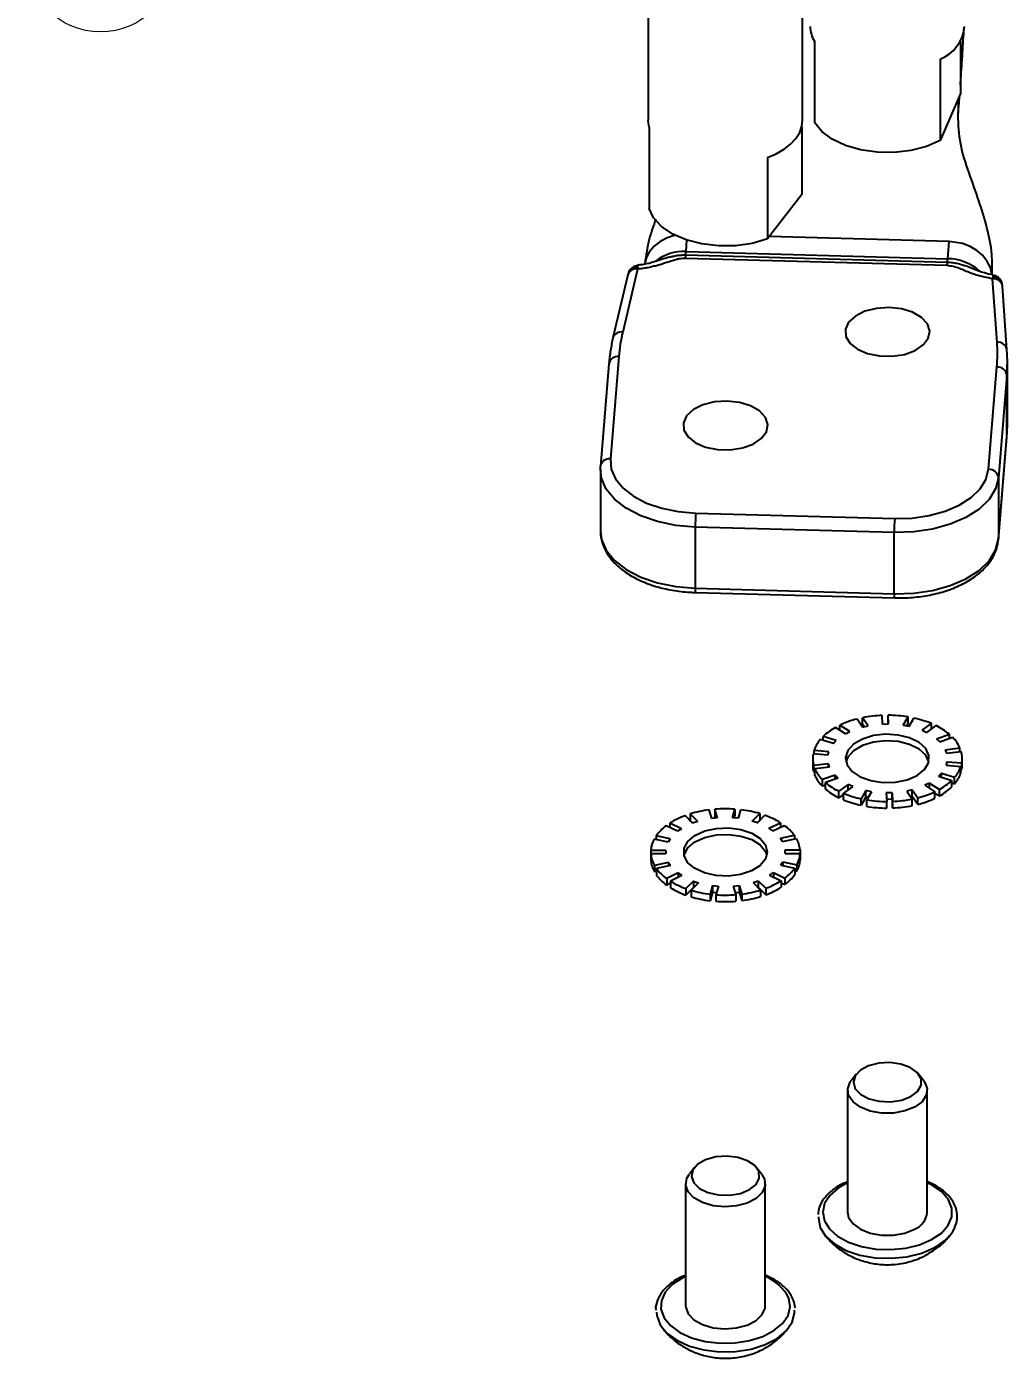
# Model space of a CAD drawing. Header units: millimetres. Extents: x 97 to 346, y 17 to 285.
# Drawn here: x 97.2 to 162.8, y 55.1 to 144.2 of the extents above; entities that cross this region are included whole.
import ezdxf

# ---------------------------------------------------------------- set-up
doc = ezdxf.new("R2010")
doc.units = ezdxf.units.MM
doc.styles.add('SLDTEXTSTYLE0', font='TXT', dxfattribs={"width": 0.75})

# ---------------------------------------------------------------- blocks, each defined once
blk = doc.blocks.new('SW_NOTE_0_8')
at = {"color": 0, "linetype": 'Continuous', "lineweight": 18}
blk.add_circle((-4.835, -1.025), 4.943, dxfattribs=at)
at = {"color": 0, "linetype": 'Continuous', "lineweight": 18, "insert": (-4.871, 0.786), "char_height": 3.5, "attachment_point": 2, "style": 'SLDTEXTSTYLE0'}
blk.add_mtext('4', dxfattribs=at)

msp = doc.modelspace()

# ---------------------------------------------------------------- linework, layer by layer
at = {"color": 7, "linetype": 'Continuous', "lineweight": 25}
for p, q in [((138.786, 157.581), (138.786, 137.98)), ((149.119, 137.98), (149.119, 153.088)), ((149.909, 143.268), (149.909, 137.824)), ((159.68, 143.268), (159.68, 139.766)), ((158.318, 142.057), (158.318, 136.614)), ((159.68, 139.766), (158.318, 136.614)), ((138.848, 137.519), (138.848, 132.076)), ((149.057, 137.519), (149.057, 132.996)), ((146.758, 135.475), (146.758, 130.031)), ((149.057, 132.996), (146.758, 130.031)), ((140.52, 130.254), (140.01, 130.086)), ((139.187, 129.549), (138.856, 129.15)), ((139.56, 129.846), (139.187, 129.549)), ((140.01, 130.086), (139.56, 129.846)), ((158.829, 128.713), (158.923, 129.866)), ((159.814, 129.726), (158.923, 129.866)), ((160.324, 129.531), (159.814, 129.726)), ((160.774, 129.266), (160.324, 129.531)), ((161.147, 128.948), (160.774, 129.266)), ((138.652, 128.748), (138.541, 128.288)), ((138.856, 129.15), (138.652, 128.748)), ((158.771, 128.252), (141.258, 128.731)), ((141.287, 128.961), (158.8, 128.482)), ((141.316, 129.192), (158.829, 128.713)), ((161.478, 128.531), (161.147, 128.948)), ((161.682, 128.117), (161.478, 128.531)), ((137.413, 127.622), (136.424, 123.408)), ((138.062, 128.014), (137.073, 123.8)), ((138.122, 128.271), (138.12, 128.27)), ((161.793, 127.652), (161.682, 128.117)), ((161.836, 127.364), (161.853, 127.454)), ((162.13, 123.114), (161.836, 127.364)), ((162.795, 122.616), (162.501, 126.865)), ((136.814, 122.161), (136.252, 115.312)), ((162.796, 122.585), (162.795, 122.616)), ((136.15, 121.672), (135.587, 114.822)), ((161.557, 114.62), (162.119, 121.469)), ((162.822, 117.718), (162.822, 121.817)), ((162.785, 120.906), (162.223, 114.057)), ((162.785, 116.807), (162.785, 120.906)), ((162.221, 109.922), (162.784, 116.771)), ((162.223, 109.958), (162.785, 116.807)), ((162.784, 116.771), (162.785, 116.807)), ((135.578, 114.606), (135.586, 114.786)), ((135.578, 114.604), (135.578, 110.505)), ((135.586, 114.786), (135.587, 114.822)), ((162.223, 114.057), (162.223, 109.958)), ((141.961, 111.688), (155.279, 111.324)), ((155.248, 110.395), (141.929, 110.759)), ((141.929, 110.759), (141.929, 106.66)), ((155.248, 106.296), (155.248, 110.395)), ((162.221, 109.922), (162.223, 109.958)), ((141.929, 106.66), (155.248, 106.296)), ((141.943, 106.378), (155.261, 106.014)), ((154.475, 97.577), (154.445, 98.154)), ((154.875, 97.584), (154.845, 98.161)), ((154.845, 97.726), (154.845, 98.161)), ((155.858, 97.501), (156.172, 98.05)), ((156.172, 97.614), (156.172, 98.05)), ((151.987, 96.919), (151.321, 97.351)), ((152.285, 97.073), (151.619, 97.504)), ((151.619, 97.157), (151.619, 97.504)), ((153.131, 97.375), (152.76, 97.912)), ((153.131, 97.375), (153.502, 97.46)), ((153.502, 97.46), (153.132, 97.997)), ((153.132, 97.561), (153.132, 97.997)), ((153.243, 97.4), (153.132, 97.561)), ((154.475, 97.577), (154.875, 97.584)), ((154.852, 97.583), (154.845, 97.726)), ((155.858, 97.501), (156.238, 97.428)), ((156.083, 97.458), (156.172, 97.614)), ((156.238, 97.428), (156.552, 97.977)), ((157.113, 97.157), (157.733, 97.61)), ((157.113, 97.157), (157.427, 97.014)), ((157.427, 97.014), (158.047, 97.467)), ((157.733, 97.238), (157.733, 97.61)), ((151.182, 96.266), (150.3, 96.54)), ((151.371, 96.469), (150.49, 96.743)), ((150.49, 96.481), (150.49, 96.743)), ((151.182, 96.266), (151.371, 96.469)), ((151.987, 96.919), (152.285, 97.073)), ((158.088, 96.586), (158.939, 96.889)), ((158.088, 96.586), (158.298, 96.389)), ((158.298, 96.389), (159.15, 96.693)), ((158.939, 96.618), (158.939, 96.889)), ((150.812, 95.493), (149.822, 95.576)), ((150.87, 95.721), (149.88, 95.805)), ((149.88, 95.571), (149.88, 95.805)), ((150.812, 95.493), (150.87, 95.721)), ((158.666, 95.856), (159.646, 95.974)), ((158.666, 95.856), (158.747, 95.63)), ((158.747, 95.63), (159.727, 95.748)), ((159.646, 95.738), (159.646, 95.974)), ((149.795, 95.275), (149.795, 94.839)), ((150.842, 94.92), (149.862, 94.802)), ((149.862, 94.367), (149.862, 94.802)), ((150.924, 94.693), (149.943, 94.576)), ((149.943, 94.141), (149.943, 94.576)), ((150.924, 94.693), (150.842, 94.92)), ((150.842, 94.684), (150.842, 94.92)), ((158.777, 95.057), (158.719, 94.828)), ((158.719, 94.828), (159.71, 94.745)), ((158.777, 95.057), (159.767, 94.974)), ((158.777, 94.824), (158.777, 95.057)), ((159.71, 94.31), (159.71, 94.745)), ((159.71, 94.543), (159.767, 94.538)), ((159.767, 94.538), (159.767, 94.974)), ((159.795, 94.839), (159.795, 95.275)), ((149.943, 94.376), (149.862, 94.367)), ((151.291, 94.161), (150.44, 93.857)), ((150.44, 93.421), (150.44, 93.857)), ((151.501, 93.964), (150.65, 93.66)), ((150.65, 93.225), (150.65, 93.66)), ((151.501, 93.964), (151.291, 94.161)), ((151.291, 93.889), (151.291, 94.161)), ((157.602, 93.63), (157.304, 93.477)), ((157.602, 93.63), (158.269, 93.199)), ((157.602, 93.283), (157.602, 93.63)), ((158.407, 94.284), (158.218, 94.08)), ((158.218, 94.08), (159.099, 93.807)), ((158.407, 94.284), (159.289, 94.01)), ((158.407, 94.022), (158.407, 94.284)), ((159.099, 93.371), (159.099, 93.807)), ((159.099, 93.633), (159.289, 93.575)), ((159.289, 93.575), (159.289, 94.01)), ((150.65, 93.496), (150.44, 93.421)), ((152.163, 93.536), (151.542, 93.082)), ((151.542, 92.647), (151.542, 93.082)), ((151.856, 92.877), (151.542, 92.647)), ((152.477, 93.393), (151.856, 92.939)), ((151.856, 92.504), (151.856, 92.939)), ((152.477, 93.393), (152.163, 93.536)), ((152.163, 93.163), (152.163, 93.536)), ((153.352, 93.121), (153.038, 92.573)), ((153.352, 92.686), (153.038, 92.137)), ((153.731, 93.049), (153.352, 93.121)), ((153.352, 92.686), (153.352, 93.121)), ((153.507, 92.656), (153.352, 92.686)), ((153.731, 93.049), (153.417, 92.5)), ((155.114, 92.973), (154.714, 92.966)), ((154.714, 92.966), (154.745, 92.389)), ((155.114, 92.973), (155.144, 92.395)), ((155.114, 92.538), (155.114, 92.973)), ((156.459, 93.175), (156.087, 93.09)), ((156.087, 93.09), (156.458, 92.553)), ((156.459, 92.74), (156.346, 92.714)), ((156.459, 93.175), (156.829, 92.638)), ((156.459, 92.74), (156.459, 93.175)), ((156.459, 92.74), (156.829, 92.203)), ((157.304, 93.477), (157.97, 93.045)), ((157.97, 92.61), (157.97, 93.045)), ((157.97, 92.957), (158.269, 92.763)), ((158.269, 92.763), (158.269, 93.199)), ((143.034, 91.263), (142.853, 91.832)), ((143.427, 91.305), (143.246, 91.873)), ((143.246, 91.873), (143.246, 91.438)), ((144.421, 91.309), (144.587, 91.879)), ((144.587, 91.879), (144.587, 91.443)), ((144.815, 91.271), (144.982, 91.84)), ((153.038, 92.137), (153.038, 92.573)), ((153.417, 92.065), (153.417, 92.5)), ((155.114, 92.538), (154.737, 92.531)), ((154.745, 91.953), (154.745, 92.389)), ((155.114, 92.538), (155.144, 91.96)), ((155.144, 91.96), (155.144, 92.395)), ((156.458, 92.117), (156.458, 92.553)), ((156.829, 92.203), (156.829, 92.638)), ((141.001, 90.574), (140.23, 90.943)), ((140.23, 90.943), (140.23, 90.643)), ((141.758, 90.946), (141.251, 91.445)), ((142.103, 91.063), (141.596, 91.562)), ((141.596, 91.562), (141.596, 91.126)), ((141.773, 90.952), (141.596, 91.126)), ((142.103, 91.063), (141.758, 90.946)), ((143.427, 91.305), (143.034, 91.263)), ((143.293, 91.291), (143.246, 91.438)), ((144.815, 91.271), (144.421, 91.309)), ((144.545, 91.297), (144.587, 91.443)), ((145.751, 91.078), (146.245, 91.581)), ((146.099, 90.964), (145.751, 91.078)), ((146.075, 90.972), (146.245, 91.145)), ((146.099, 90.964), (146.593, 91.467)), ((146.245, 91.581), (146.245, 91.145)), ((146.865, 90.599), (147.627, 90.973)), ((147.627, 90.973), (147.627, 90.67)), ((140.256, 89.898), (139.313, 90.092)), ((139.313, 90.092), (139.313, 89.846)), ((140.746, 90.397), (139.975, 90.765)), ((141.001, 90.574), (140.746, 90.397)), ((147.124, 90.423), (146.865, 90.599)), ((147.124, 90.423), (147.886, 90.797)), ((147.627, 89.928), (148.565, 90.13)), ((148.565, 90.13), (148.565, 89.883)), ((139.956, 89.115), (138.955, 89.111)), ((138.955, 89.111), (138.955, 88.675)), ((140.122, 89.68), (139.178, 89.874)), ((139.956, 89.115), (139.959, 88.884)), ((139.956, 89.115), (139.956, 88.884)), ((140.256, 89.898), (140.122, 89.68)), ((147.766, 89.712), (147.627, 89.928)), ((147.766, 89.712), (148.704, 89.913)), ((147.946, 89.148), (148.947, 89.152)), ((147.949, 88.917), (147.946, 89.148)), ((148.947, 89.152), (148.947, 88.921)), ((138.958, 88.675), (138.955, 88.675)), ((139.959, 88.884), (138.958, 88.88)), ((138.958, 88.88), (138.958, 88.444)), ((140.138, 88.32), (139.2, 88.118)), ((140.138, 88.32), (140.278, 88.103)), ((140.138, 88.32), (140.138, 88.073)), ((147.649, 88.134), (147.783, 88.351)), ((147.783, 88.351), (148.726, 88.157)), ((147.783, 88.351), (147.783, 88.106)), ((147.949, 88.917), (148.95, 88.921)), ((148.95, 88.921), (148.95, 88.485)), ((139.2, 88.118), (139.2, 87.683)), ((139.34, 87.713), (139.2, 87.683)), ((140.278, 88.103), (139.34, 87.902)), ((139.34, 87.902), (139.34, 87.466)), ((140.781, 87.609), (140.019, 87.234)), ((141.04, 87.433), (140.278, 87.058)), ((140.781, 87.609), (141.04, 87.433)), ((140.781, 87.609), (140.781, 87.305)), ((146.903, 87.457), (147.158, 87.635)), ((146.903, 87.457), (147.675, 87.089)), ((147.158, 87.635), (147.93, 87.267)), ((147.158, 87.635), (147.158, 87.335)), ((147.649, 88.134), (148.592, 87.94)), ((148.592, 87.94), (148.592, 87.504)), ((148.592, 87.75), (148.726, 87.722)), ((148.726, 88.157), (148.726, 87.722)), ((140.019, 87.234), (140.019, 86.799)), ((140.278, 86.926), (140.019, 86.799)), ((140.278, 87.058), (140.278, 86.623)), ((141.806, 87.067), (141.311, 86.565)), ((141.806, 86.632), (141.311, 86.129)), ((141.311, 86.565), (141.311, 86.129)), ((142.154, 86.953), (141.659, 86.451)), ((141.659, 86.451), (141.659, 86.015)), ((141.806, 87.067), (142.154, 86.953)), ((141.806, 87.067), (141.806, 86.632)), ((141.806, 86.632), (141.83, 86.624)), ((143.09, 86.761), (142.923, 86.191)), ((143.09, 86.761), (143.484, 86.722)), ((143.09, 86.761), (143.09, 86.325)), ((143.484, 86.722), (143.317, 86.153)), ((144.477, 86.727), (144.871, 86.768)), ((144.477, 86.727), (144.658, 86.158)), ((144.871, 86.768), (145.052, 86.2)), ((144.871, 86.768), (144.871, 86.333)), ((145.802, 86.968), (146.147, 87.085)), ((145.802, 86.968), (146.309, 86.47)), ((146.131, 86.644), (146.147, 86.65)), ((146.147, 87.085), (146.654, 86.587)), ((146.147, 87.085), (146.147, 86.65)), ((146.147, 86.65), (146.654, 86.151)), ((146.309, 86.47), (146.309, 86.034)), ((146.654, 86.587), (146.654, 86.151)), ((147.675, 87.089), (147.675, 86.653)), ((147.675, 86.953), (147.93, 86.831)), ((147.93, 87.267), (147.93, 86.831)), ((143.09, 86.325), (142.923, 85.756)), ((142.923, 86.191), (142.923, 85.756)), ((143.09, 86.325), (143.36, 86.299)), ((143.317, 86.153), (143.317, 85.717)), ((144.612, 86.305), (144.871, 86.333)), ((144.658, 86.158), (144.658, 85.723)), ((144.871, 86.333), (145.052, 85.764)), ((145.052, 86.2), (145.052, 85.764)), ((152.712, 74.151), (152.36, 73.697)), ((157.229, 73.697), (156.878, 74.151)), ((152.128, 73.069), (152.128, 64.904)), ((157.461, 64.904), (157.461, 73.069)), ((141.869, 67.892), (141.518, 67.438)), ((146.387, 67.438), (146.035, 67.892)), ((141.286, 66.81), (141.286, 58.644)), ((146.619, 58.644), (146.619, 66.81))]:
    msp.add_line(p, q, dxfattribs=at)
at = {"color": 8, "linetype": 'Continuous', "lineweight": 25}
for p, q in [((158.923, 129.866), (146.885, 130.195)), ((141.316, 129.192), (141.378, 129.95)), ((157.95, 62.544), (158.216, 62.7))]:
    msp.add_line(p, q, dxfattribs=at)
at = {"color": 8, "linetype": 'Continuous', "lineweight": 25, "flags": 128}
for points in [[(159.532, 138.348), (159.551, 138.803), (159.52, 139.395)], [(141.929, 110.759), (140.636, 110.869), (139.405, 111.122), (138.283, 111.508), (137.313, 112.014), (136.533, 112.619), (135.972, 113.301), (135.652, 114.032), (135.578, 114.606)], [(135.578, 110.505), (135.652, 109.933), (135.972, 109.202), (136.533, 108.52), (137.313, 107.915), (138.283, 107.409), (139.405, 107.023), (140.636, 106.77), (141.929, 106.66)], [(152.128, 66.875), (151.487, 66.52), (150.931, 66.036), (150.583, 65.491), (150.461, 64.915), (150.574, 64.337), (150.914, 63.791), (151.463, 63.304), (152.192, 62.904), (153.061, 62.611), (154.023, 62.442), (155.028, 62.406), (156.019, 62.504), (156.945, 62.732), (157.755, 63.076), (157.755, 63.076)], [(157.755, 63.076), (158.405, 63.52), (158.86, 64.038), (159.096, 64.602), (159.101, 65.183), (158.873, 65.749), (158.425, 66.269), (157.782, 66.716), (157.461, 66.875)], [(141.286, 60.616), (141.062, 60.508), (140.395, 60.073), (139.92, 59.561), (139.663, 58.999), (139.637, 58.419), (139.843, 57.85), (140.271, 57.325), (140.898, 56.87), (141.689, 56.511), (142.602, 56.267), (143.588, 56.152), (144.594, 56.17), (145.565, 56.322), (146.449, 56.6), (147.198, 56.987), (147.773, 57.464), (148.141, 58.004), (148.284, 58.579), (148.193, 59.158), (148.193, 59.158)]]:
    msp.add_lwpolyline(points, dxfattribs=at)
at = {"color": 7, "linetype": 'Continuous', "lineweight": 25, "flags": 128}
for points in [[(138.848, 137.519), (138.786, 137.947), (138.786, 137.98)], [(146.758, 135.475), (147.351, 135.733), (147.874, 136.038), (148.316, 136.383), (148.668, 136.761), (148.922, 137.164), (149.073, 137.584), (149.119, 137.98)], [(158.318, 136.614), (157.404, 136.221), (156.363, 135.953), (155.245, 135.824), (154.105, 135.839), (152.999, 135.998), (151.98, 136.294), (151.099, 136.711), (150.397, 137.229), (149.909, 137.824)], [(146.758, 130.031), (145.738, 129.737), (144.631, 129.579), (143.492, 129.565), (142.374, 129.696), (141.334, 129.965), (140.421, 130.359), (139.68, 130.859), (139.147, 131.441), (138.848, 132.076)], [(152.791, 122.652), (153.471, 122.363), (154.268, 122.202), (155.112, 122.184), (155.928, 122.31), (156.643, 122.569), (157.194, 122.939), (157.531, 123.386), (157.626, 123.87), (157.469, 124.349), (157.074, 124.78), (156.477, 125.125), (155.73, 125.353), (154.901, 125.443), (154.061, 125.389), (153.287, 125.194), (152.647, 124.876), (152.198, 124.463), (151.979, 123.992), (152.011, 123.505), (152.29, 123.045), (152.791, 122.652)], [(141.949, 116.393), (142.628, 116.104), (143.426, 115.943), (144.27, 115.924), (145.085, 116.051), (145.8, 116.31), (146.351, 116.68), (146.689, 117.126), (146.784, 117.611), (146.627, 118.09), (146.232, 118.521), (145.635, 118.866), (144.888, 119.094), (144.058, 119.184), (143.219, 119.13), (142.445, 118.935), (141.805, 118.617), (141.355, 118.204), (141.137, 117.733), (141.168, 117.246), (141.447, 116.785), (141.949, 116.393)], [(136.252, 115.312), (136.312, 114.634), (136.599, 113.975), (137.104, 113.362), (137.806, 112.817), (138.679, 112.362), (139.689, 112.014), (140.797, 111.787), (141.961, 111.688)], [(162.223, 114.057), (162.033, 113.31), (161.595, 112.6), (160.925, 111.952), (160.049, 111.392), (159.001, 110.942), (157.82, 110.618), (156.553, 110.433), (155.248, 110.395)], [(155.279, 111.324), (156.454, 111.358), (157.595, 111.524), (158.657, 111.816), (159.601, 112.221), (160.389, 112.725), (160.992, 113.308), (161.386, 113.948), (161.557, 114.62)], [(155.248, 106.296), (156.553, 106.334), (157.82, 106.519), (159.001, 106.843), (160.049, 107.293), (160.925, 107.853), (161.595, 108.501), (162.033, 109.211), (162.223, 109.958)], [(153.688, 93.79), (154.495, 93.668), (155.329, 93.688), (156.115, 93.85), (156.785, 94.138), (157.277, 94.527), (157.548, 94.982), (157.575, 95.464), (157.355, 95.929), (156.908, 96.335), (156.272, 96.648), (155.506, 96.838), (154.676, 96.89), (153.856, 96.798), (153.121, 96.571), (152.533, 96.228), (152.147, 95.801), (151.996, 95.327), (152.094, 94.849), (152.431, 94.408), (152.979, 94.044), (153.688, 93.79)], [(157.569, 95.057), (157.355, 95.493), (156.908, 95.9), (156.272, 96.212), (155.506, 96.403), (154.676, 96.454), (153.856, 96.362), (153.121, 96.135), (152.533, 95.793), (152.147, 95.366), (152.02, 95.057)], [(141.178, 88.798), (141.186, 88.83), (141.436, 89.289), (141.91, 89.686), (142.565, 89.984), (143.344, 90.158), (144.176, 90.191), (144.989, 90.082), (145.71, 89.839), (146.274, 89.484), (146.632, 89.048), (146.727, 88.798)], [(146.257, 88.098), (145.686, 87.747), (144.961, 87.508), (144.147, 87.403), (143.315, 87.442), (142.539, 87.62), (141.89, 87.923), (141.423, 88.322), (141.181, 88.783), (141.186, 89.265), (141.436, 89.725), (141.91, 90.121), (142.565, 90.42), (143.344, 90.593), (144.176, 90.627), (144.989, 90.517), (145.71, 90.274), (146.274, 89.919), (146.632, 89.484), (146.752, 89.007), (146.623, 88.531), (146.257, 88.098)], [(156.353, 72.651), (156.81, 72.996), (157.048, 73.407), (157.042, 73.84), (156.793, 74.249), (156.327, 74.589), (155.695, 74.824), (154.965, 74.927), (154.217, 74.888), (153.532, 74.71), (152.983, 74.414), (152.631, 74.031), (152.513, 73.603), (152.642, 73.176), (153.005, 72.796), (153.562, 72.505), (154.252, 72.334), (155.001, 72.302), (155.728, 72.411), (156.353, 72.651)], [(156.616, 71.945), (155.961, 71.685), (155.202, 71.548), (154.408, 71.546), (153.647, 71.679), (152.989, 71.936), (152.49, 72.294), (152.197, 72.721), (152.135, 73.178), (152.308, 73.626), (152.36, 73.697)], [(157.229, 73.697), (157.273, 73.637), (157.453, 73.19), (157.397, 72.732), (157.109, 72.305), (156.616, 71.945)], [(146.186, 67.625), (145.912, 68.028), (145.427, 68.359), (144.782, 68.581), (144.047, 68.67), (143.301, 68.617), (142.626, 68.426), (142.095, 68.12), (141.765, 67.73), (141.673, 67.3), (141.827, 66.875), (142.211, 66.503), (142.784, 66.223), (143.484, 66.065), (144.235, 66.047), (144.954, 66.171), (145.566, 66.423), (146.002, 66.776), (146.217, 67.191), (146.186, 67.625)], [(146.387, 67.438), (146.562, 67.126), (146.608, 66.668), (146.417, 66.222), (146.007, 65.829), (145.415, 65.523), (144.693, 65.331), (143.905, 65.271), (143.121, 65.347), (142.411, 65.553), (141.838, 65.872), (141.453, 66.273), (141.29, 66.722), (141.363, 67.179), (141.518, 67.438)], [(150.179, 64.595), (150.175, 64.503), (150.295, 63.888), (150.658, 63.305), (151.243, 62.786), (152.02, 62.36), (152.946, 62.048), (153.973, 61.867), (155.043, 61.829), (156.1, 61.934), (157.087, 62.176), (157.95, 62.544)], [(152.128, 64.904), (152.197, 64.555), (152.49, 64.129), (152.989, 63.771), (153.647, 63.514), (154.408, 63.38), (155.202, 63.382), (155.961, 63.519), (156.616, 63.779)], [(158.216, 62.7), (158.643, 63.016), (158.974, 63.356)], [(139.333, 58.222), (139.352, 57.992), (139.572, 57.386), (140.028, 56.826), (140.696, 56.341), (141.539, 55.958), (142.513, 55.699), (143.564, 55.575), (144.636, 55.595), (145.671, 55.757), (146.613, 56.053), (147.412, 56.466), (148.025, 56.974), (148.418, 57.55), (148.57, 58.163), (148.567, 58.351)], [(141.286, 58.644), (141.29, 58.557), (141.453, 58.108), (141.838, 57.706), (142.411, 57.388), (143.121, 57.182), (143.905, 57.105), (144.693, 57.166), (145.415, 57.357), (146.007, 57.663), (146.417, 58.057), (146.608, 58.502), (146.619, 58.644)]]:
    msp.add_lwpolyline(points, dxfattribs=at)
at = {"color": 7, "linetype": 'Continuous', "lineweight": 25}
for centre, radius, start, end in [((151.491, 144.252), 1.863, 180.42511, 211.89549), ((157.315, 144.522), 2.661, 292.14674, 353.88145), ((142.892, 128.645), 1.636, 168.83783, 176.97785), ((139.682, 129.278), 1.636, 348.83783, 356.97785), ((160.405, 128.165), 1.636, 168.83783, 176.97785), ((157.195, 128.799), 1.636, 348.83783, 356.97785), ((161.885, 126.841), 0.615, 3.84734, 92.9913), ((147.945, 121.241), 11.169, 166.75938, 175.27606), ((151.257, 122.362), 10.899, 355.30119, 3.95803), ((151.701, 121.817), 11.122, 355.30119, 3.95803), ((162.155, 120.835), 0.634, 6.41096, 93.20536), ((151.694, 117.719), 11.129, 355.30239, 359.99838), ((161.592, 113.986), 0.634, 6.41096, 93.20536), ((155.553, 110.761), 13.623, 176.09893, 180.00816), ((168.871, 110.397), 13.623, 176.09893, 180.00816), ((154.769, 89.883), 8.277, 92.24581, 101.41049), ((154.803, 89.709), 8.452, 80.67791, 89.71546), ((153.194, 93.917), 3.912, 118.62214, 133.74498), ((154.318, 91.744), 6.361, 104.17239, 115.09966), ((155.143, 91.356), 6.769, 67.5039, 77.98632), ((156.17, 93.59), 4.308, 49.98695, 64.16525), ((151.957, 95.104), 2.192, 139.08052, 161.35663), ((157.452, 94.991), 2.404, 24.13313, 45.0764), ((151.483, 95.274), 1.688, 169.70619, 196.24268), ((158.106, 95.275), 1.688, 349.70619, 16.24268), ((151.503, 94.842), 1.708, 180.09242, 196.16214), ((152.137, 95.559), 2.404, 204.13313, 225.0764), ((157.632, 95.446), 2.192, 319.08052, 341.35663), ((158.114, 94.84), 1.68, 349.65923, 359.98449), ((152.137, 95.123), 2.404, 204.13313, 225.0764), ((153.42, 96.96), 4.308, 229.98695, 244.16525), ((156.395, 96.632), 3.912, 298.62214, 313.74498), ((157.632, 95.011), 2.192, 319.08052, 341.35663), ((153.42, 96.524), 4.308, 229.98695, 244.16525), ((154.447, 99.194), 6.769, 247.5039, 257.98632), ((155.272, 98.806), 6.361, 284.17239, 295.09966), ((156.395, 96.197), 3.912, 298.62214, 313.74498), ((143.816, 84.289), 7.603, 97.2734, 106.97294), ((143.952, 83.272), 8.63, 85.78025, 94.69296), ((144.074, 84.215), 7.68, 73.57247, 83.20768), ((154.447, 98.758), 6.769, 247.5039, 257.98632), ((154.786, 100.841), 8.452, 260.67791, 269.71546), ((154.786, 100.405), 8.452, 260.67791, 269.71546), ((154.82, 100.667), 8.277, 272.24581, 281.41049), ((154.82, 100.231), 8.277, 272.24581, 281.41049), ((155.272, 98.37), 6.361, 284.17239, 295.09966), ((143.054, 86.487), 5.275, 109.982, 122.36453), ((144.806, 86.394), 5.379, 58.36831, 70.59144), ((141.774, 88.332), 3.026, 126.49436, 144.44987), ((146.077, 88.279), 3.101, 36.6429, 54.30593), ((140.774, 88.993), 1.822, 151.0808, 176.29183), ((147.107, 88.986), 1.847, 5.16107, 30.14453), ((140.798, 89.046), 1.847, 185.16107, 210.14453), ((140.798, 88.61), 1.847, 185.16107, 210.14453), ((147.131, 89.039), 1.822, 331.0808, 356.29183), ((147.131, 88.603), 1.822, 331.0808, 356.29183), ((141.828, 89.753), 3.101, 216.6429, 234.30593), ((141.828, 89.317), 3.101, 216.6429, 234.30593), ((146.13, 89.699), 3.026, 306.49436, 324.44987), ((146.13, 89.264), 3.026, 306.49436, 324.44987), ((143.099, 91.638), 5.379, 238.36831, 250.59144), ((143.099, 91.202), 5.379, 238.36831, 250.59144), ((143.831, 93.817), 7.68, 253.57247, 263.20768), ((144.089, 93.742), 7.603, 277.2734, 286.97294), ((144.851, 91.545), 5.275, 289.982, 302.36453), ((144.851, 91.109), 5.275, 289.982, 302.36453), ((143.831, 93.381), 7.68, 253.57247, 263.20768), ((143.952, 94.76), 8.63, 265.78025, 274.69296), ((143.952, 94.324), 8.63, 265.78025, 274.69296), ((144.089, 93.307), 7.603, 277.2734, 286.97294), ((156.116, 65.035), 1.351, 291.70593, 354.42844)]:
    msp.add_arc(centre, radius, start, end, dxfattribs=at)
at = {"color": 8, "linetype": 'Continuous', "lineweight": 25}
for centre, radius, start, end in [((141.175, 126.054), 3.141, 87.4314, 127.53036), ((158.78, 125.431), 3.282, 48.37019, 89.14989), ((137.962, 127.446), 0.577, 80.04487, 162.22603), ((138.007, 127.501), 0.607, 84.8441, 160.86963), ((161.905, 126.763), 0.604, 9.7169, 96.59204), ((136.974, 123.232), 0.577, 80.04445, 162.232), ((162.199, 122.514), 0.604, 9.7169, 96.59204), ((136.742, 121.563), 0.602, 83.14428, 169.64949), ((136.18, 114.714), 0.602, 83.14428, 169.64949), ((143.309, 106.584), 1.382, 176.84222, 188.57033), ((156.627, 106.22), 1.382, 176.84222, 188.57033), ((145.507, 57.837), 2.994, 26.18732, 68.19327)]:
    msp.add_arc(centre, radius, start, end, dxfattribs=at)
at = {"color": 7, "linetype": 'Continuous', "lineweight": 25}
for points, knots in [([(159.68, 140.314), (159.69, 140.457), (159.74, 141.133), (159.821, 142.412), (159.89, 143.615), (159.922, 144.176)], [0, 0, 0, 0, 0.125005, 0.591662, 1, 1, 1, 1]), ([(159.532, 138.341), (159.552, 138.591), (159.586, 139.005), (159.619, 139.471), (159.632, 139.655)], [0, 0, 0, 0, 0.603422, 1, 1, 1, 1]), ([(161.795, 127.64), (161.802, 128.098), (161.821, 129.198), (161.466, 130.845), (160.905, 132.665), (160.229, 134.522), (159.588, 136.434), (159.551, 137.692), (159.532, 138.34)], [0, 0, 0, 0, 0.106633, 0.256334, 0.421219, 0.600894, 0.794008, 1, 1, 1, 1]), ([(139.293, 131.367), (139.132, 130.92), (138.779, 129.937), (138.637, 128.921), (138.56, 128.368)], [0, 0, 0, 0, 0.4551304, 1, 1, 1, 1]), ([(141.258, 128.731), (141.196, 128.73), (141.059, 128.729), (140.851, 128.697), (140.495, 128.613), (140.127, 128.487), (139.72, 128.355), (139.46, 128.278), (139.248, 128.221), (139.088, 128.181), (138.925, 128.144), (138.76, 128.11), (138.593, 128.08), (138.421, 128.054), (138.244, 128.031), (138.123, 128.02), (138.062, 128.014)], [0, 0, 0, 0, 0.053947, 0.118547, 0.185266, 0.387344, 0.488354, 0.590135, 0.640674, 0.691255, 0.741796, 0.7924, 0.842943, 0.893569, 0.946726, 1, 1, 1, 1]), ([(140.19, 128.813), (140.06, 128.774), (139.715, 128.672), (139.168, 128.487), (138.616, 128.333), (138.238, 128.294), (138.121, 128.283)], [0, 0, 0, 0, 0.1861936, 0.4949314, 0.8442351, 1, 1, 1, 1]), ([(137.443, 127.733), (137.434, 127.704), (137.423, 127.669), (137.415, 127.627), (137.414, 127.619)], [0, 0, 0, 0, 0.807949, 1, 1, 1, 1]), ([(138.123, 128.26), (138.034, 128.247), (137.851, 128.221), (137.61, 128.041), (137.456, 127.82), (137.431, 127.66), (137.422, 127.599)], [0, 0, 0, 0, 0.265005, 0.545322, 0.824433, 1, 1, 1, 1]), ([(138.061, 128.105), (138.061, 128.099), (138.062, 128.085), (138.062, 128.063), (138.062, 128.039), (138.062, 128.023), (138.062, 128.014)], [0, 0, 0, 0, 0.24936, 0.498975, 0.749359, 1, 1, 1, 1]), ([(161.836, 127.364), (161.463, 127.439), (160.802, 127.571), (159.974, 127.891), (159.372, 128.176), (158.923, 128.233), (158.771, 128.252)], [0, 0, 0, 0, 0.341238, 0.603862, 0.866485, 1, 1, 1, 1]), ([(161.854, 127.627), (161.661, 127.666), (161.197, 127.761), (160.625, 127.988), (160.192, 128.16), (160.005, 128.234)], [0, 0, 0, 0, 0.2884085, 0.6923902, 1, 1, 1, 1]), ([(162.493, 126.923), (162.478, 127.014), (162.447, 127.199), (162.273, 127.429), (162.06, 127.574), (161.914, 127.605), (161.852, 127.617)], [0, 0, 0, 0, 0.266463, 0.544923, 0.808845, 1, 1, 1, 1]), ([(136.424, 123.408), (136.364, 123.129), (136.239, 122.552), (136.18, 121.971), (136.15, 121.672)], [0, 0, 0, 0, 0.483766, 1, 1, 1, 1]), ([(135.587, 110.723), (135.583, 110.572), (135.57, 110.172), (135.727, 109.528), (136.092, 108.833), (136.645, 108.196), (137.374, 107.628), (138.263, 107.146), (139.283, 106.769), (140.397, 106.51), (141.3, 106.403), (141.819, 106.383), (141.943, 106.378)], [0, 0, 0, 0, 0.0644716, 0.1708276, 0.2774573, 0.3869616, 0.5001257, 0.6156604, 0.7318707, 0.8478551, 0.9635528, 1, 1, 1, 1]), ([(155.261, 106.014), (155.47, 106.012), (156.073, 106.006), (157.068, 106.093), (158.202, 106.315), (159.257, 106.659), (160.202, 107.118), (161.004, 107.684), (161.634, 108.347), (162.044, 109.062), (162.19, 109.603), (162.217, 109.881), (162.221, 109.922)], [0, 0, 0, 0, 0.061358, 0.177242, 0.29345, 0.410111, 0.527454, 0.645578, 0.763914, 0.880497, 0.982716, 1, 1, 1, 1]), ([(152.128, 66.947), (152.012, 66.903), (151.613, 66.751), (151.064, 66.38), (150.531, 65.851), (150.206, 65.295), (150.169, 64.915), (150.153, 64.753)], [0, 0, 0, 0, 0.099297, 0.340438, 0.582704, 0.822683, 1, 1, 1, 1]), ([(158.176, 62.67), (158.213, 62.692), (158.489, 62.857), (158.901, 63.229), (159.308, 63.808), (159.489, 64.44), (159.443, 65.07), (159.19, 65.659), (158.747, 66.189), (158.173, 66.637), (157.687, 66.855), (157.461, 66.956)], [0, 0, 0, 0, 0.0201, 0.149298, 0.278368, 0.40428, 0.525601, 0.645195, 0.76659, 0.891779, 1, 1, 1, 1]), ([(150.627, 63.371), (150.74, 63.23), (151.036, 62.856), (151.642, 62.369), (152.406, 61.914), (153.254, 61.591), (154.186, 61.404), (155.215, 61.381), (156.25, 61.559), (156.98, 61.833), (157.334, 62.019), (157.396, 62.051)], [0, 0, 0, 0, 0.0724838, 0.191274, 0.3091892, 0.4287781, 0.5536784, 0.6887329, 0.8396066, 0.9720598, 1, 1, 1, 1]), ([(157.396, 62.051), (157.65, 62.208), (158.178, 62.533), (158.7, 62.993), (158.923, 63.308), (158.96, 63.361)], [0, 0, 0, 0, 0.436882, 0.905932, 1, 1, 1, 1]), ([(141.286, 60.69), (141.194, 60.656), (140.816, 60.518), (140.282, 60.164), (139.721, 59.644), (139.391, 59.046), (139.253, 58.598), (139.29, 58.373), (139.293, 58.358)], [0, 0, 0, 0, 0.0740109, 0.303301, 0.533787, 0.7625058, 0.9844214, 1, 1, 1, 1]), ([(148.507, 58.999), (148.459, 59.111), (148.328, 59.42), (147.953, 59.882), (147.372, 60.353), (146.867, 60.588), (146.619, 60.703)], [0, 0, 0, 0, 0.1583048, 0.437965, 0.7238884, 1, 1, 1, 1]), ([(148.607, 58.51), (148.608, 58.523), (148.623, 58.688), (148.563, 58.85), (148.507, 58.999)], [0, 0, 0, 0, 0.077678, 1, 1, 1, 1]), ([(139.818, 57.042), (140.021, 56.823), (140.424, 56.386), (141.157, 55.875), (141.962, 55.483), (142.849, 55.224), (143.826, 55.111), (144.839, 55.179), (145.824, 55.433), (146.713, 55.85), (147.5, 56.396), (147.917, 56.862), (148.12, 57.089)], [0, 0, 0, 0, 0.094863, 0.188329, 0.28198, 0.37822, 0.480394, 0.592728, 0.698527, 0.801682, 0.903615, 1, 1, 1, 1])]:
    msp.add_open_spline(points, degree=3, knots=knots, dxfattribs=at)
at = {"color": 8, "linetype": 'Continuous', "lineweight": 25}
for points, knots in [([(140.189, 128.813), (140.231, 128.826), (140.354, 128.862), (140.535, 128.9), (140.757, 128.936), (140.948, 128.955), (141.135, 128.963), (141.236, 128.962), (141.287, 128.961)], [0, 0, 0, 0, 0.11818, 0.345004, 0.49625, 0.726088, 0.862902, 1, 1, 1, 1]), ([(158.8, 128.482), (158.86, 128.479), (159.042, 128.471), (159.284, 128.437), (159.602, 128.368), (159.824, 128.303), (159.981, 128.243), (160.005, 128.234)], [0, 0, 0, 0, 0.146718, 0.441767, 0.590157, 0.938227, 1, 1, 1, 1]), ([(138.12, 128.27), (138.117, 128.27), (138.108, 128.27), (138.097, 128.262), (138.087, 128.25), (138.081, 128.24), (138.077, 128.23), (138.072, 128.217), (138.067, 128.196), (138.063, 128.164), (138.061, 128.133), (138.061, 128.112), (138.061, 128.105)], [0, 0, 0, 0, 0.081824, 0.238452, 0.35713, 0.436549, 0.476298, 0.540982, 0.670682, 0.801576, 0.933712, 1, 1, 1, 1]), ([(161.853, 127.454), (161.856, 127.467), (161.86, 127.488), (161.865, 127.514), (161.867, 127.535), (161.869, 127.553), (161.87, 127.569), (161.87, 127.583), (161.869, 127.594), (161.868, 127.602), (161.865, 127.612), (161.861, 127.62), (161.855, 127.621), (161.853, 127.621)], [0, 0, 0, 0, 0.120095, 0.200199, 0.280298, 0.36135, 0.440808, 0.523726, 0.610121, 0.653373, 0.730976, 0.886266, 1, 1, 1, 1])]:
    msp.add_open_spline(points, degree=3, knots=knots, dxfattribs=at)

# ---------------------------------------------------------------- block references
at = {"color": 7, "linetype": 'Continuous', "lineweight": 18}
msp.add_blockref('SW_NOTE_0_8', (106.956, 149.853), dxfattribs=at)

doc.saveas('drawing.dxf')
